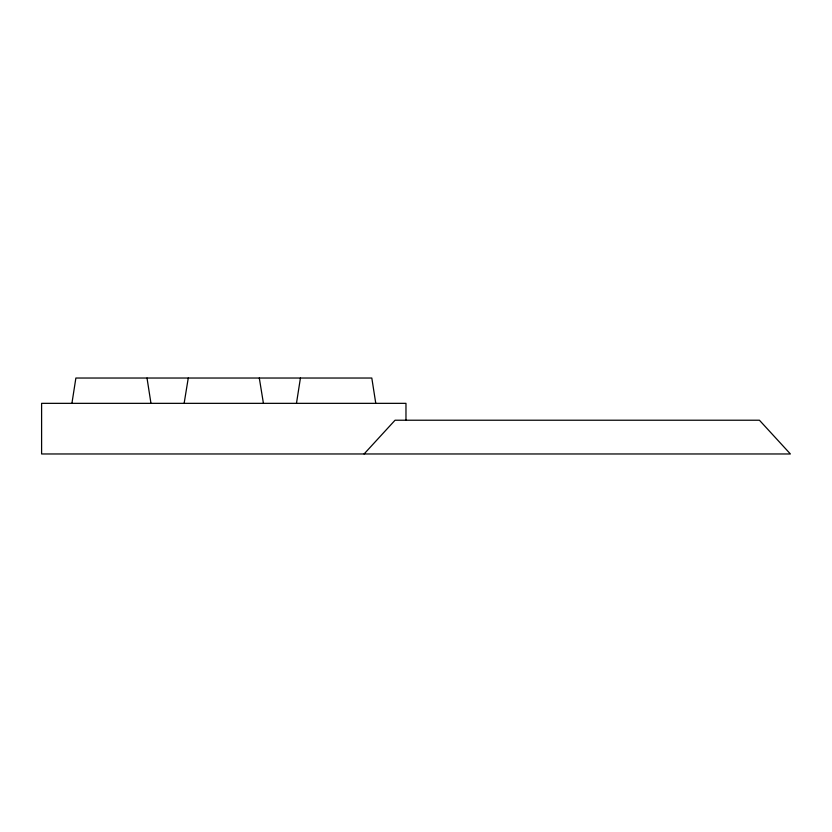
<?xml version="1.0" encoding="UTF-8"?>
<svg xmlns="http://www.w3.org/2000/svg" width="832" height="832" viewBox="0 0 832 832"><rect width="100%" height="100%" fill="white"/><g stroke="black" fill="none" stroke-linecap="round" stroke-linejoin="round"><path stroke-width="1.25" d="M71.926 403.343L75.878 378.03L371.81 378.03L375.773 403.343M296.473 403.343L300.435 378.03M184.142 403.343L188.261 378.03M364.083 453.97L395.054 420.222L759.429 420.222L790.4 453.97L41.6 453.97L41.6 403.343L405.974 403.343L405.974 420.222M259.303 378.03L263.422 403.343M147.014 378.03L150.966 403.343"/></g></svg>
